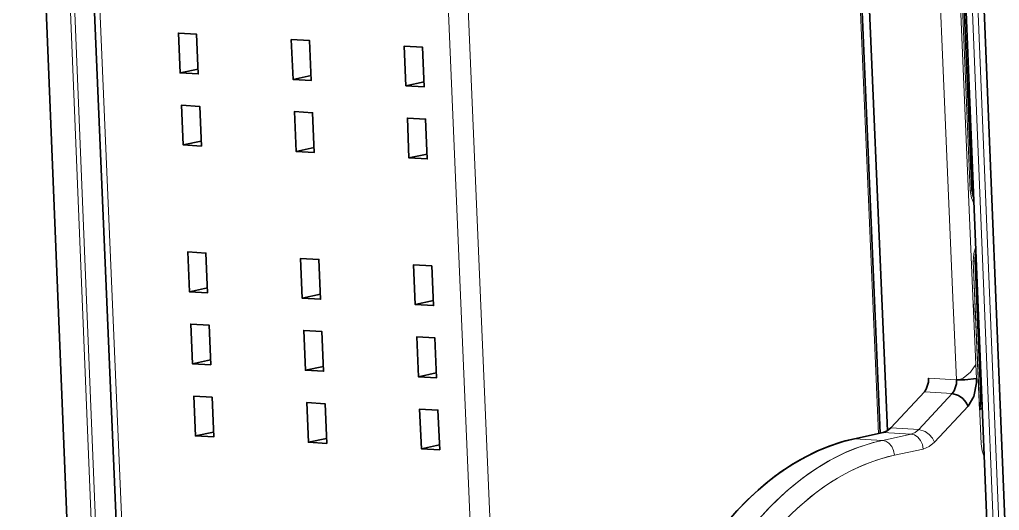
# Model space of a CAD drawing. Header units: millimetres. Extents: x 0 to 174, y 0 to 33.
# Drawn here: x 26.855 to 28.202, y 25.847 to 26.521 of the extents above; entities that cross this region are included whole.
import ezdxf

# ---------------------------------------------------------------- set-up
doc = ezdxf.new("R2010")
doc.units = ezdxf.units.MM
doc.layers.add('PDF_Geomertry', color=7, linetype='Continuous', true_color=0x405f80)

msp = doc.modelspace()

# ---------------------------------------------------------------- linework, layer by layer
at = {"layer": 'PDF_Geomertry', "color": 7, "lineweight": 35}
for points in [[(26.8547, 27.4378), (27.024, 23.2654, 0.342168), (27.5971, 22.5074)], [(28.1471, 27.3603), (28.3164, 23.1879, -0.289356), (28.0133, 22.5775)]]:
    msp.add_lwpolyline(points, format="xyb", dxfattribs=at)
for points in [[(28.239, 24.4888), (28.1212, 27.3899)], [(28.0479, 25.9561), (28.0146, 26.7381)], [(28.0044, 26.736), (28.0378, 25.9526)], [(28.1664, 26.2763), (28.1658, 26.2779), (28.164, 26.2875), (28.1454, 26.725)], [(27.0272, 24.8965), (26.9508, 26.6926), (26.9501, 26.695)], [(27.1001, 26.4532), (27.0753, 26.4479), (27.0731, 26.5025), (27.0981, 26.501), (27.1004, 26.4464), (27.0753, 26.4479)], [(27.2554, 26.4443), (27.2306, 26.439), (27.2282, 26.4936), (27.2533, 26.4922), (27.2557, 26.4376), (27.2306, 26.439)], [(27.4107, 26.4356), (27.3858, 26.4301), (27.3835, 26.4847), (27.4086, 26.4833), (27.411, 26.4288), (27.3858, 26.4301)], [(27.1043, 26.3542), (27.0796, 26.3488), (27.0772, 26.4033), (27.1024, 26.4019), (27.1046, 26.3474), (27.0796, 26.3488)], [(27.2596, 26.3453), (27.2349, 26.34), (27.2325, 26.3946), (27.2575, 26.3932), (27.2599, 26.3385), (27.2349, 26.34)], [(27.4149, 26.3364), (27.39, 26.3311), (27.3878, 26.3857), (27.4128, 26.3843), (27.4151, 26.3297), (27.39, 26.3311)], [(27.1129, 26.1525), (27.0881, 26.1472), (27.0858, 26.2018), (27.1108, 26.2003), (27.1132, 26.1457), (27.0881, 26.1472)], [(28.1761, 26.0018), (28.1682, 26.19), (28.1682, 26.1922), (28.1694, 26.2019)], [(27.2682, 26.1436), (27.2433, 26.1383), (27.2411, 26.1929), (27.2661, 26.1915), (27.2685, 26.1369), (27.2433, 26.1383)], [(27.4235, 26.1349), (27.3986, 26.1294), (27.3963, 26.1842), (27.4214, 26.1826), (27.4238, 26.1281), (27.3986, 26.1294)], [(27.1171, 26.0535), (27.0924, 26.0481), (27.09, 26.1028), (27.1151, 26.1013), (27.1174, 26.0467), (27.0924, 26.0481)], [(27.2724, 26.0446), (27.2476, 26.0393), (27.2453, 26.0939), (27.2704, 26.0925), (27.2726, 26.0379), (27.2476, 26.0393)], [(27.4276, 26.0357), (27.4029, 26.0304), (27.4006, 26.085), (27.4256, 26.0836), (27.4279, 26.029), (27.4029, 26.0304)], [(28.1043, 26.0283), (28.104, 26.0228), (28.101, 26.0131), (28.0985, 26.0094), (28.0524, 25.96), (28.0474, 25.9558), (28.0419, 25.9536), (28.0024, 25.9451)], [(27.1214, 25.9543), (27.0965, 25.949), (27.0942, 26.0036), (27.1193, 26.0022), (27.1217, 25.9476), (27.0965, 25.949)], [(27.2767, 25.9456), (27.2518, 25.9403), (27.2494, 25.9949), (27.2746, 25.9933), (27.2769, 25.9388), (27.2518, 25.9403)], [(27.4319, 25.9367), (27.4071, 25.9314), (27.4047, 25.986), (27.4299, 25.9846), (27.4322, 25.93), (27.4071, 25.9314)]]:
    msp.add_lwpolyline(points, dxfattribs=at)
at = {"layer": 'PDF_Geomertry', "color": 7, "lineweight": 13}
for points in [[(28.1375, 27.3878), (28.1375, 27.3879), (28.1371, 27.3882), (28.1357, 27.3886), (28.1306, 27.3893), (28.1297, 27.3893), (28.2475, 24.4882), (28.239, 24.4888)], [(28.1467, 27.3706), (28.1375, 27.3878), (28.2553, 24.4865), (28.2571, 24.4829)], [(28.1658, 26.13), (28.1667, 26.1104), (28.1694, 26.0472), (28.1621, 26.0367), (28.1519, 26.0285), (28.1457, 26.0263), (28.1426, 26.0261), (28.1392, 26.1087), (28.1383, 26.1283), (28.1058, 26.8928), (28.1383, 26.1283), (28.1392, 26.1087), (28.1426, 26.0261), (28.1457, 26.0263), (28.1519, 26.0285), (28.1621, 26.0367), (28.1694, 26.0472), (28.1703, 26.0278), (28.1694, 26.0472), (28.1667, 26.1104), (28.1658, 26.13), (28.1328, 26.9068)], [(28.1328, 26.9068), (28.1658, 26.13), (28.1328, 26.9068)], [(28.1694, 26.0472), (28.1621, 26.0367), (28.1519, 26.0285), (28.1457, 26.0263), (28.1426, 26.0261), (28.1392, 26.1087), (28.1383, 26.1283), (28.1058, 26.8928)], [(27.034, 24.9189), (26.9578, 26.7088), (26.9425, 26.7096), (26.941, 26.7449), (26.9736, 26.7431)], [(28.1668, 26.2675), (28.1632, 26.2761), (28.1617, 26.2864), (28.1431, 26.724), (28.1439, 26.736), (28.1474, 26.7468)], [(28.0019, 26.7354), (28.0353, 25.9521)], [(27.5139, 24.8917), (27.4378, 26.6815), (27.4531, 26.6806), (27.4515, 26.7158), (27.419, 26.7176)], [(26.9997, 24.6851), (26.9189, 26.6782)], [(26.9778, 25.3692), (26.9247, 26.6775)], [(27.4515, 26.6664), (27.4546, 26.6644), (27.4592, 26.6615), (27.4665, 26.655), (27.5429, 24.8596), (27.5117, 24.8332), (27.5192, 24.6562)], [(28.1617, 26.2864), (28.1635, 26.2869), (28.1639, 26.2872), (28.164, 26.2875)], [(28.1692, 26.2094), (28.1664, 26.1996), (28.1658, 26.1889), (28.1744, 25.9846), (28.1756, 25.9856), (28.1753, 25.9863), (28.175, 25.9869), (28.1753, 25.9863), (28.1756, 25.9856), (28.1768, 25.9869), (28.1781, 25.9885), (28.1768, 25.9869), (28.1756, 25.9856), (28.1744, 25.9846), (28.1658, 26.1889), (28.1664, 26.1996), (28.1692, 26.2094), (28.1664, 26.1996), (28.1658, 26.1889), (28.1764, 25.9381), (28.1778, 25.9286), (28.1808, 25.9204)], [(28.1658, 26.1889), (28.1675, 26.1894), (28.1681, 26.1897), (28.1682, 26.19)], [(28.166, 26.13), (28.1668, 26.1104)], [(28.1703, 26.0278), (28.1694, 26.0472), (28.1667, 26.1104)], [(28.1426, 26.0261), (28.1043, 26.0283)], [(28.1125, 25.9406), (28.1096, 25.946), (28.1051, 25.9511), (28.0994, 25.9551), (28.0908, 25.9578), (28.1368, 26.0072), (28.0985, 26.0094)], [(28.0024, 25.9451), (28.0408, 25.9429), (28.0456, 25.9418), (28.0499, 25.9389), (28.0537, 25.9344), (28.0563, 25.9288), (28.0574, 25.9225), (28.0968, 25.931), (28.105, 25.9343), (28.1125, 25.9406), (28.1586, 25.99)], [(28.0524, 25.96), (28.0838, 25.9582), (28.0908, 25.9578), (28.0857, 25.9536), (28.0803, 25.9514), (28.085, 25.9503), (28.0894, 25.9474), (28.0932, 25.9429), (28.0958, 25.9372), (28.0968, 25.931)], [(28.0419, 25.9536), (28.0803, 25.9514), (28.0408, 25.9429)]]:
    msp.add_lwpolyline(points, dxfattribs=at)
at = {"layer": 'PDF_Geomertry', "color": 7, "lineweight": 35}
for points in [[(28.0146, 26.7381), (28.0479, 25.9561)], [(28.1454, 26.725), (28.164, 26.2875), (28.1658, 26.2779), (28.1664, 26.2763), (28.1658, 26.2779), (28.164, 26.2875)], [(28.1682, 26.19), (28.1761, 26.0018), (28.1682, 26.19), (28.1682, 26.1922), (28.1694, 26.2019), (28.1682, 26.1922)], [(28.0024, 25.9451), (28.0419, 25.9536), (28.0474, 25.9558), (28.0524, 25.96), (28.0985, 26.0094), (28.101, 26.0131), (28.104, 26.0228), (28.1043, 26.0283), (28.104, 26.0228), (28.101, 26.0131), (28.0985, 26.0094), (28.0524, 25.96), (28.0474, 25.9558), (28.0419, 25.9536)], [(28.1426, 26.0261), (28.1425, 26.0207), (28.1394, 26.0108), (28.1368, 26.0072), (28.1456, 26.0046), (28.1513, 26.0006), (28.1557, 25.9954), (28.1586, 25.99), (28.1664, 26.0031), (28.1703, 26.0218), (28.1703, 26.0278), (28.1542, 26.026)], [(28.1703, 26.0278), (28.1703, 26.0218), (28.1664, 26.0031), (28.1586, 25.99), (28.1557, 25.9954), (28.1513, 26.0006), (28.1456, 26.0046), (28.1368, 26.0072), (28.1394, 26.0108), (28.1425, 26.0207), (28.1426, 26.0261), (28.1542, 26.026)], [(28.1426, 26.0261), (28.1425, 26.0207), (28.1394, 26.0108), (28.1368, 26.0072), (28.1456, 26.0046), (28.1513, 26.0006), (28.1557, 25.9954), (28.1586, 25.99), (28.1664, 26.0031), (28.1703, 26.0218), (28.1703, 26.0278), (28.1542, 26.026)], [(28.176, 26.0018), (28.1761, 25.9967), (28.175, 25.9869), (28.1761, 25.9967)]]:
    msp.add_lwpolyline(points, close=True, dxfattribs=at)
at = {"layer": 'PDF_Geomertry', "color": 7, "lineweight": 13}
for points in [[(28.1431, 26.724), (28.1617, 26.2864), (28.1632, 26.2761), (28.1668, 26.2675), (28.1632, 26.2761), (28.1617, 26.2864), (28.1431, 26.724), (28.1439, 26.736), (28.1474, 26.7468), (28.1439, 26.736)], [(28.164, 26.2875), (28.1639, 26.2872), (28.1635, 26.2869), (28.1617, 26.2864), (28.1635, 26.2869), (28.1639, 26.2872)], [(28.1682, 26.19), (28.1681, 26.1897), (28.1675, 26.1894), (28.1658, 26.1889), (28.1675, 26.1894), (28.1681, 26.1897)], [(28.1043, 26.0283), (28.1426, 26.0261)], [(28.1751, 26.0274), (28.1765, 26.0285)], [(28.1753, 26.0215), (28.1768, 26.0217)], [(28.0574, 25.9225), (28.0968, 25.931), (28.105, 25.9343), (28.1125, 25.9406), (28.1586, 25.99), (28.1125, 25.9406), (28.105, 25.9343), (28.0968, 25.931), (28.0574, 25.9225), (28.0563, 25.9288), (28.0537, 25.9344), (28.0499, 25.9389), (28.0456, 25.9418), (28.0408, 25.9429), (28.0024, 25.9451), (28.0408, 25.9429), (28.0803, 25.9514), (28.0419, 25.9536), (28.0803, 25.9514), (28.0857, 25.9536), (28.0908, 25.9578), (28.0994, 25.9551), (28.1051, 25.9511), (28.1096, 25.946), (28.1125, 25.9406), (28.1096, 25.946), (28.1051, 25.9511), (28.0994, 25.9551), (28.0908, 25.9578), (28.1368, 26.0072), (28.0985, 26.0094), (28.1368, 26.0072), (28.0908, 25.9578), (28.0838, 25.9582), (28.0524, 25.96), (28.0838, 25.9582), (28.0908, 25.9578), (28.0857, 25.9536), (28.0803, 25.9514), (28.085, 25.9503), (28.0894, 25.9474), (28.0932, 25.9429), (28.0958, 25.9372), (28.0968, 25.931), (28.0958, 25.9372), (28.0932, 25.9429), (28.0894, 25.9474), (28.085, 25.9503), (28.0803, 25.9514), (28.0408, 25.9429), (28.0456, 25.9418), (28.0499, 25.9389), (28.0537, 25.9344), (28.0563, 25.9288)]]:
    msp.add_lwpolyline(points, close=True, dxfattribs=at)
at = {"layer": 'PDF_Geomertry', "color": 7, "lineweight": 35}
for centre, major_axis, ratio, start_param, end_param in [((28.0287, 25.3423), (0.0343, 0.6077), 0.603348, 0.164864, 2.331564), ((28.0317, 25.3375), (0.0308, 0.6127), 0.603977, 0.161983, 1.620974), ((28.0317, 25.3375), (0.0308, 0.6127), 0.603977, 0.161983, 1.620974)]:
    msp.add_ellipse(centre, major_axis=major_axis, ratio=ratio, start_param=start_param, end_param=end_param, dxfattribs=at)
at = {"layer": 'PDF_Geomertry', "color": 7, "lineweight": 13}
for centre, major_axis, ratio, start_param, end_param in [((28.0658, 25.3409), (0.0352, 0.6067), 0.602089, 0.164074, 2.33568), ((28.0653, 25.3417), (0.0358, 0.6058), 0.601926, 0.164556, 1.968026), ((28.0653, 25.3417), (0.0358, 0.6058), 0.601926, 0.164556, 1.968026), ((28.0818, 25.3397), (0.0337, 0.5873), 0.602298, 0.163675, 2.363345), ((28.082, 25.3393), (0.0334, 0.5877), 0.60236, 0.163412, 1.946256), ((28.082, 25.3393), (0.0334, 0.5877), 0.60236, 0.163412, 1.946256)]:
    msp.add_ellipse(centre, major_axis=major_axis, ratio=ratio, start_param=start_param, end_param=end_param, dxfattribs=at)

doc.saveas('drawing.dxf')
